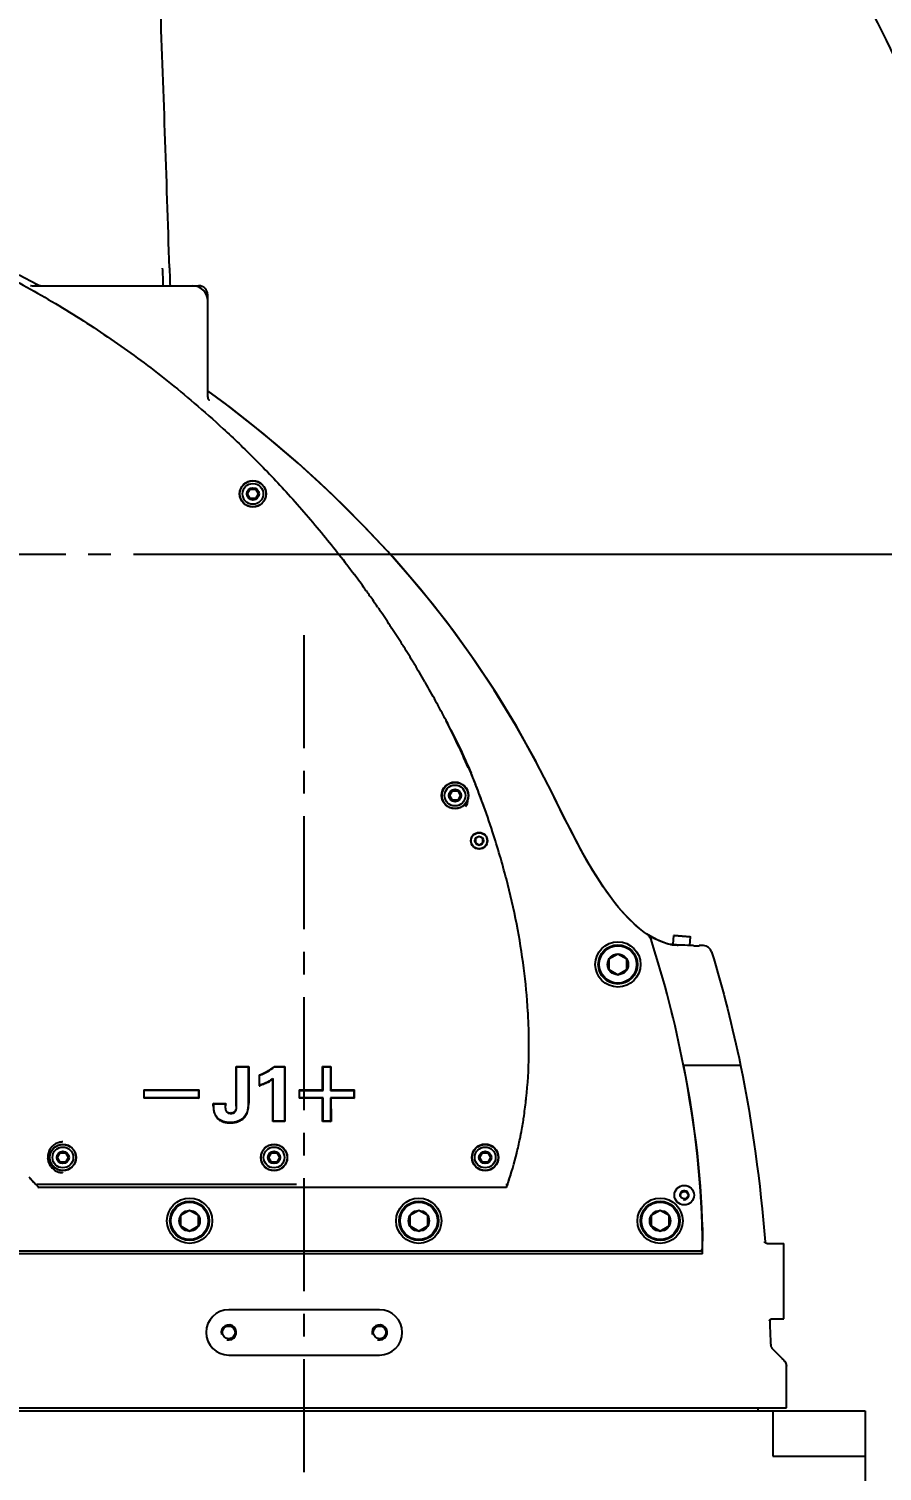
# Model space of a CAD drawing. Header units: millimetres. Extents: x 5828 to 6704, y 123 to 421.
# Drawn here: x 6618.47 to 6632.61, y 340.89 to 364.8 of the extents above; entities that cross this region are included whole.
import ezdxf

# ---------------------------------------------------------------- set-up
doc = ezdxf.new("R2010")
doc.units = ezdxf.units.MM
doc.linetypes.add('BANKLINE1', pattern=[5.5, 4, -1.5])
doc.linetypes.add('CENTER', pattern=[0.6, 0.375, -0.075, 0.075, -0.075])
doc.layers.add('00_COMPONENTS', color=7, linetype='BANKLINE1')
doc.layers.add('外形图', color=7, linetype='Continuous')
doc.styles.add('微软雅黑', font='msyh.ttc', dxfattribs={"height": 2.1})
doc.dimstyles.new('尺寸标注_1_20比例', dxfattribs={"dimtxt": 2.1, "dimasz": 1.7, "dimexe": 0.5, "dimexo": 0.4, "dimgap": 0.5, "dimtad": 1, "dimdec": 1, "dimlfac": 20, "dimdsep": 46, "dimtxsty": '微软雅黑', "dimcen": 0.09, "dimadec": 0, "dimazin": 0, "dimtp": 0.01, "dimtm": 0.01, "dimtfac": 1, "dimtdec": 1, "dimtofl": 0, "dimtmove": 0, "dimatfit": 3, "dimfxl": 1, "dimtolj": 1, "dimarcsym": 0})

# ---------------------------------------------------------------- blocks, each defined once
blk = doc.blocks.new('*D1530')
at = {"layer": 'Defpoints', "color": 0}
for p in [(6619.049, 382.337), (6621.118, 356.087), (6643.82, 356.087)]:
    blk.add_point(p, dxfattribs=at)
at = {"layer": '外形图', "color": 0, "lineweight": -2, "ltscale": 20}
for p, q in [((6619.449, 382.337), (6644.32, 382.337)), ((6643.82, 380.637), (6643.82, 357.787)), ((6621.518, 356.087), (6644.32, 356.087))]:
    blk.add_line(p, q, dxfattribs=at)
at = {"layer": '外形图', "color": 0}
for points in [[(6644.104, 380.637), (6643.537, 380.637), (6643.82, 382.337)], [(6643.537, 357.787), (6644.104, 357.787), (6643.82, 356.087)]]:
    blk.add_solid(points, dxfattribs=at)
at = {"layer": '外形图', "color": 0, "insert": (6642.235, 369.212), "char_height": 2.1, "attachment_point": 5, "rotation": 90, "style": '微软雅黑'}
blk.add_mtext('\\A1;\\A1;525', dxfattribs=at)
blk = doc.blocks.new('*D1531')
at = {"layer": 'Defpoints', "color": 0}
for p in [(6622.566, 356.087), (6643.82, 356.087), (6627.892, 331.087)]:
    blk.add_point(p, dxfattribs=at)
at = {"layer": '外形图', "color": 0, "lineweight": -2, "ltscale": 20}
for p, q in [((6622.966, 356.087), (6644.32, 356.087)), ((6643.82, 332.787), (6643.82, 354.387)), ((6628.292, 331.087), (6644.32, 331.087))]:
    blk.add_line(p, q, dxfattribs=at)
at = {"layer": '外形图', "color": 0}
for points in [[(6644.104, 354.387), (6643.537, 354.387), (6643.82, 356.087)], [(6643.537, 332.787), (6644.104, 332.787), (6643.82, 331.087)]]:
    blk.add_solid(points, dxfattribs=at)
at = {"layer": '外形图', "color": 0, "insert": (6642.235, 344.841), "char_height": 2.1, "attachment_point": 5, "rotation": 90, "style": '微软雅黑'}
blk.add_mtext('\\A1;\\A1;500', dxfattribs=at)
blk = doc.blocks.new('*D1532')
at = {"layer": '00_COMPONENTS', "color": 0, "linetype": 'ByBlock', "lineweight": -2, "ltscale": 20}
for p, q in [((6615.53, 349.326), (6615.53, 324.393)), ((6623.03, 330.837), (6623.03, 324.393)), ((6613.83, 324.893), (6612.13, 324.893)), ((6623.03, 324.893), (6615.53, 324.893)), ((6624.73, 324.893), (6626.43, 324.893))]:
    blk.add_line(p, q, dxfattribs=at)
at = {"layer": '00_COMPONENTS', "color": 0}
for points in [[(6613.83, 324.61), (6613.83, 325.177), (6615.53, 324.893)], [(6624.73, 325.177), (6624.73, 324.61), (6623.03, 324.893)]]:
    blk.add_solid(points, dxfattribs=at)
at = {"layer": 'Defpoints', "color": 0}
for p in [(6615.53, 349.726), (6623.03, 331.237), (6615.53, 324.893)]:
    blk.add_point(p, dxfattribs=at)
at = {"layer": '00_COMPONENTS', "color": 0, "insert": (6619.28, 326.485), "char_height": 2.1, "attachment_point": 5, "style": '微软雅黑'}
blk.add_mtext('\\A1;\\A1;150', dxfattribs=at)
blk = doc.blocks.new('*D1535')
at = {"layer": '00_COMPONENTS', "color": 0, "linetype": 'ByBlock', "lineweight": -2, "ltscale": 20}
for p, q in [((6562.135, 355.687), (6562.135, 297.504)), ((6623.03, 326.48), (6623.03, 297.504)), ((6563.835, 298.004), (6621.33, 298.004))]:
    blk.add_line(p, q, dxfattribs=at)
at = {"layer": '00_COMPONENTS', "color": 0}
for points in [[(6563.835, 298.287), (6563.835, 297.72), (6562.135, 298.004)], [(6621.33, 297.72), (6621.33, 298.287), (6623.03, 298.004)]]:
    blk.add_solid(points, dxfattribs=at)
at = {"layer": 'Defpoints', "color": 0}
for p in [(6562.135, 356.087), (6623.03, 326.88), (6623.03, 298.004)]:
    blk.add_point(p, dxfattribs=at)
at = {"layer": '00_COMPONENTS', "color": 0, "insert": (6592.582, 299.594), "char_height": 2.1, "attachment_point": 5, "style": '微软雅黑'}
blk.add_mtext('\\A1;\\A1;1218', dxfattribs=at)

msp = doc.modelspace()

# ---------------------------------------------------------------- linework, layer by layer
at = {"layer": '00_COMPONENTS', "linetype": 'CENTER', "ltscale": 5}
msp.add_line((6608.2015, 356.0866), (6622.566, 356.0866), dxfattribs=at)
at = {"layer": '00_COMPONENTS', "linetype": 'ByBlock', "ltscale": 20}
for radius, start, end in [(53.3953, 29, 259), (19.1534, 337.58879, 100.501)]:
    msp.add_arc((6615.5301, 356.0866), radius, start, end, dxfattribs=at)
at = {"layer": '外形图', "linetype": 'Continuous'}
for p, q in [((6618.5999, 360.5602), (6618.3073, 360.714)), ((6618.5884, 360.55), (6618.5699, 360.5586)), ((6618.606, 360.5439), (6618.5884, 360.55)), ((6618.6435, 360.5366), (6618.5999, 360.5602)), ((6618.5382, 360.5366), (6621.1801, 360.5366)), ((6618.6236, 360.5397), (6618.606, 360.5439)), ((6618.6415, 360.5373), (6618.6236, 360.5397)), ((6618.6573, 360.5366), (6618.6415, 360.5373)), ((6621.1801, 360.5366), (6621.2801, 360.5366)), ((6621.4301, 360.2866), (6621.4301, 360.3866)), ((6621.4301, 358.7369), (6621.4301, 360.2866)), ((6621.7186, 358.5833), (6621.4301, 358.7928)), ((6621.8067, 358.5164), (6621.4383, 358.7915)), ((6622.092, 357.0866), (6622.1361, 357.1629)), ((6622.1361, 357.0104), (6622.092, 357.0866)), ((6622.1361, 357.1629), (6622.2241, 357.1629)), ((6622.2241, 357.0104), (6622.1361, 357.0104)), ((6622.2241, 357.1629), (6622.2681, 357.0866)), ((6622.2681, 357.0866), (6622.2241, 357.0104)), ((6624.0371, 355.509), (6624.0486, 355.4929)), ((6624.0486, 355.4929), (6624.0555, 355.4833)), ((6624.2653, 355.1842), (6624.2743, 355.171)), ((6625.0289, 353.973), (6625.0406, 353.9527)), ((6625.8315, 352.372), (6625.8275, 352.3819)), ((6625.442, 352.0866), (6625.4861, 352.1629)), ((6625.4861, 352.0104), (6625.442, 352.0866)), ((6625.4861, 352.1629), (6625.5741, 352.1629)), ((6625.5741, 352.0104), (6625.4861, 352.0104)), ((6625.5741, 352.1629), (6625.6181, 352.0866)), ((6625.6181, 352.0866), (6625.5741, 352.0104)), ((6625.9299, 351.4091), (6625.8677, 351.3733)), ((6625.8677, 351.3733), (6625.8677, 351.3015)), ((6625.8677, 351.3015), (6625.9299, 351.2656)), ((6625.992, 351.3733), (6625.9299, 351.4091)), ((6625.9299, 351.2656), (6625.992, 351.3015)), ((6625.992, 351.3015), (6625.992, 351.3733)), ((6628.615, 349.8612), (6628.5346, 349.9276)), ((6628.7702, 349.7537), (6628.758, 349.7617)), ((6628.8442, 349.7121), (6628.7702, 349.7537)), ((6629.0581, 349.6272), (6629.2757, 349.612)), ((6629.1479, 349.6209), (6629.158, 349.7656)), ((6629.1634, 349.7702), (6629.158, 349.7656)), ((6629.158, 349.7656), (6629.4324, 349.7464)), ((6629.1634, 349.7702), (6629.4277, 349.7517)), ((6629.4222, 349.6018), (6629.4324, 349.7464)), ((6629.4277, 349.7517), (6629.4324, 349.7464)), ((6629.6502, 349.598), (6629.5793, 349.6029)), ((6629.5799, 349.5991), (6629.58, 349.5981)), ((6628.2301, 349.4581), (6628.0816, 349.3724)), ((6628.0816, 349.3724), (6628.0816, 349.2009)), ((6628.3786, 349.3724), (6628.2301, 349.4581)), ((6628.3786, 349.2009), (6628.3786, 349.3724)), ((6628.0816, 349.2009), (6628.2301, 349.1151)), ((6628.2301, 349.1151), (6628.3786, 349.2009)), ((6626.7452, 348.3944), (6626.7446, 348.408)), ((6621.9074, 347.5867), (6621.9007, 347.5937)), ((6621.9007, 347.5205), (6621.9007, 347.5937)), ((6621.9007, 347.5937), (6621.9471, 347.5937)), ((6621.9007, 347.0079), (6621.9007, 347.5205)), ((6621.9071, 347.587), (6622.1027, 347.587)), ((6621.9071, 346.9345), (6621.9071, 347.587)), ((6621.9471, 347.5937), (6621.9935, 347.5937)), ((6621.9935, 347.5937), (6622.0168, 347.5937)), ((6622.0168, 347.5937), (6622.1027, 347.5937)), ((6622.1027, 347.587), (6622.1026, 346.9859)), ((6622.1027, 347.5937), (6622.1097, 347.5937)), ((6622.1029, 347.5867), (6622.1097, 347.5937)), ((6622.1097, 347.5937), (6622.1097, 347.5265)), ((6622.1097, 347.5265), (6622.1098, 347.0538)), ((6622.29, 347.2824), (6622.2901, 347.4497)), ((6622.5182, 346.687), (6622.5182, 347.3983)), ((6622.5315, 347.5937), (6622.5902, 347.5937)), ((6622.5339, 347.587), (6622.7018, 347.587)), ((6622.5902, 347.5937), (6622.6099, 347.5937)), ((6622.6099, 347.5937), (6622.6296, 347.5937)), ((6622.6296, 347.5937), (6622.7018, 347.5937)), ((6622.7018, 347.5937), (6622.7088, 347.5937)), ((6622.7018, 347.587), (6622.7018, 346.687)), ((6622.7021, 347.5867), (6622.7088, 347.5937)), ((6622.7088, 347.5936), (6622.7089, 346.687)), ((6623.3426, 347.5867), (6623.3357, 347.5936)), ((6623.3357, 347.5936), (6623.3816, 347.5936)), ((6623.3357, 347.5869), (6623.3357, 347.5936)), ((6623.3357, 347.5077), (6623.3357, 347.5869)), ((6623.3357, 347.2494), (6623.3357, 347.5077)), ((6623.3423, 347.5869), (6623.4673, 347.5869)), ((6623.3423, 347.1994), (6623.3423, 347.5869)), ((6623.3816, 347.5936), (6623.397, 347.5936)), ((6623.397, 347.5936), (6623.4278, 347.5936)), ((6623.4278, 347.5936), (6623.4673, 347.5936)), ((6623.4673, 347.5936), (6623.4742, 347.5936)), ((6623.4673, 347.5869), (6623.4673, 347.1994)), ((6623.4676, 347.5867), (6623.4742, 347.5936)), ((6623.4742, 347.5936), (6623.4742, 347.5507)), ((6623.4742, 347.5507), (6623.4742, 347.5078)), ((6623.4742, 347.5078), (6623.4742, 347.2494)), ((6630.2623, 347.6116), (6629.3175, 347.6116)), ((6620.3734, 347.2065), (6620.3798, 347.2065)), ((6620.3734, 347.2065), (6620.3734, 347.1602)), ((6620.3734, 347.1602), (6620.3734, 347.1448)), ((6620.3798, 347.2065), (6621.2798, 347.2064)), ((6620.3798, 347.1995), (6621.2798, 347.1995)), ((6620.3798, 347.0745), (6620.3798, 347.1995)), ((6621.2798, 347.2064), (6621.2871, 347.2064)), ((6621.2798, 347.1995), (6621.2798, 347.0745)), ((6621.2801, 347.1992), (6621.2871, 347.2064)), ((6621.2871, 347.1995), (6621.2871, 347.2064)), ((6621.2871, 347.1601), (6621.2871, 347.1995)), ((6621.2871, 347.1293), (6621.2871, 347.1601)), ((6622.2836, 347.3938), (6622.2836, 347.3737)), ((6622.2836, 347.3737), (6622.2836, 347.3535)), ((6622.5117, 346.6802), (6622.5117, 347.3845)), ((6622.9482, 347.2062), (6623.2918, 347.2062)), ((6622.9483, 347.2062), (6622.9482, 347.16)), ((6622.9482, 347.16), (6622.9482, 347.1446)), ((6622.9551, 347.1992), (6622.9483, 347.2062)), ((6622.9548, 347.1994), (6623.3423, 347.1994)), ((6622.9548, 347.0744), (6622.9548, 347.1994)), ((6623.2918, 347.2062), (6623.3357, 347.2062)), ((6623.3357, 347.2062), (6623.3357, 347.2494)), ((6623.3426, 347.1992), (6623.3357, 347.2062)), ((6623.4673, 347.1994), (6623.8548, 347.1994)), ((6623.4676, 347.1992), (6623.4742, 347.2062)), ((6623.4742, 347.2494), (6623.4742, 347.2062)), ((6623.4742, 347.2062), (6623.8617, 347.2062)), ((6623.8548, 347.1994), (6623.8548, 347.0744)), ((6623.8551, 347.1991), (6623.8616, 347.2062)), ((6623.8617, 347.1994), (6623.8616, 347.2062)), ((6623.8617, 347.16), (6623.8617, 347.1994)), ((6623.8617, 347.1292), (6623.8617, 347.16)), ((6620.3734, 347.1448), (6620.3734, 347.1139)), ((6620.3734, 347.1139), (6620.3734, 347.0745)), ((6620.3734, 347.0745), (6620.3734, 347.0676)), ((6620.3798, 347.0676), (6620.3734, 347.0676)), ((6621.2798, 347.0745), (6620.3798, 347.0745)), ((6621.2871, 347.0677), (6621.2798, 347.0677)), ((6621.2801, 347.0742), (6621.2871, 347.0677)), ((6621.2871, 347.1139), (6621.2871, 347.1293)), ((6621.2871, 347.0677), (6621.2871, 347.1139)), ((6621.5301, 346.9731), (6621.5234, 346.9803)), ((6621.5234, 346.9803), (6621.5692, 346.9803)), ((6621.5234, 346.9764), (6621.5234, 346.9803)), ((6621.5234, 346.9452), (6621.5234, 346.9764)), ((6621.5298, 346.9734), (6621.721, 346.9734)), ((6621.5298, 346.9452), (6621.5298, 346.9734)), ((6621.5692, 346.9803), (6621.6148, 346.9803)), ((6621.6148, 346.9803), (6621.6376, 346.9803)), ((6621.6376, 346.9803), (6621.721, 346.9803)), ((6621.721, 346.9734), (6621.7197, 346.9414)), ((6621.721, 346.9803), (6621.7285, 346.9802)), ((6621.7212, 346.9731), (6621.7285, 346.9802)), ((6621.7271, 346.9455), (6621.7269, 346.9412)), ((6621.7285, 346.9802), (6621.7271, 346.9455)), ((6621.9007, 346.9346), (6621.9007, 347.0079)), ((6622.1098, 347.0538), (6622.1098, 346.9859)), ((6622.9482, 347.1446), (6622.9482, 347.1138)), ((6622.9482, 347.1138), (6622.9482, 347.0744)), ((6622.9482, 347.0744), (6622.9482, 347.0676)), ((6622.9551, 347.0742), (6622.9482, 347.0676)), ((6622.9548, 347.0676), (6622.9482, 347.0676)), ((6623.3423, 347.0744), (6622.9548, 347.0744)), ((6623.0328, 347.0676), (6622.9548, 347.0676)), ((6623.2918, 347.0676), (6623.0328, 347.0676)), ((6623.3357, 347.0676), (6623.2918, 347.0676)), ((6623.3356, 347.0246), (6623.3357, 347.0676)), ((6623.3356, 346.7663), (6623.3356, 347.0246)), ((6623.3426, 347.0742), (6623.3357, 347.0676)), ((6623.3423, 346.6869), (6623.3423, 347.0744)), ((6623.8548, 347.0744), (6623.4673, 347.0744)), ((6623.4673, 347.0744), (6623.4673, 346.6869)), ((6623.4676, 347.0742), (6623.4742, 347.0676)), ((6623.5179, 347.0676), (6623.4742, 347.0676)), ((6623.4742, 347.0676), (6623.4742, 347.0244)), ((6623.4742, 347.0244), (6623.4743, 346.766)), ((6623.7766, 347.0676), (6623.5179, 347.0676)), ((6623.8192, 347.0676), (6623.7766, 347.0676)), ((6623.8617, 347.0676), (6623.8192, 347.0676)), ((6623.8551, 347.0741), (6623.8617, 347.0676)), ((6623.8617, 347.1138), (6623.8617, 347.1292)), ((6623.8617, 347.0676), (6623.8617, 347.1138)), ((6622.5185, 346.6867), (6622.5117, 346.6802)), ((6622.5182, 346.6802), (6622.5117, 346.6802)), ((6622.7018, 346.687), (6622.5182, 346.687)), ((6622.599, 346.6802), (6622.5182, 346.6802)), ((6622.6209, 346.6802), (6622.599, 346.6802)), ((6622.6648, 346.6802), (6622.6209, 346.6802)), ((6622.7089, 346.6802), (6622.6648, 346.6802)), ((6622.7021, 346.6867), (6622.7089, 346.6802)), ((6622.7089, 346.687), (6622.7089, 346.6802)), ((6623.3356, 346.7232), (6623.3356, 346.7663)), ((6623.3356, 346.6801), (6623.3356, 346.7232)), ((6623.3426, 346.6867), (6623.3356, 346.6801)), ((6623.3423, 346.6801), (6623.3356, 346.6801)), ((6623.4673, 346.6869), (6623.3423, 346.6869)), ((6623.3821, 346.6801), (6623.3423, 346.6801)), ((6623.4129, 346.6801), (6623.3821, 346.6801)), ((6623.4283, 346.6801), (6623.4129, 346.6801)), ((6623.4743, 346.6801), (6623.4283, 346.6801)), ((6623.4676, 346.6867), (6623.4743, 346.6801)), ((6623.4743, 346.766), (6623.4743, 346.6869)), ((6623.4743, 346.6869), (6623.4743, 346.6801)), ((6626.6678, 346.7363), (6626.6693, 346.7461)), ((6618.942, 346.0866), (6618.9861, 346.1629)), ((6618.9861, 346.0104), (6618.942, 346.0866)), ((6618.9861, 346.1629), (6619.0741, 346.1629)), ((6619.0741, 346.0104), (6618.9861, 346.0104)), ((6619.0741, 346.1629), (6619.1181, 346.0866)), ((6619.1181, 346.0866), (6619.0741, 346.0104)), ((6622.442, 346.0866), (6622.4861, 346.1629)), ((6622.4861, 346.0104), (6622.442, 346.0866)), ((6622.4861, 346.1629), (6622.5741, 346.1629)), ((6622.5741, 346.0104), (6622.4861, 346.0104)), ((6622.5741, 346.1629), (6622.6181, 346.0866)), ((6622.6181, 346.0866), (6622.5741, 346.0104)), ((6625.942, 346.0866), (6625.9861, 346.1629)), ((6625.9861, 346.0104), (6625.942, 346.0866)), ((6625.9861, 346.1629), (6626.0741, 346.1629)), ((6626.0741, 346.0104), (6625.9861, 346.0104)), ((6626.0741, 346.1629), (6626.1181, 346.0866)), ((6626.1181, 346.0866), (6626.0741, 346.0104)), ((6618.5793, 345.6411), (6618.5711, 345.6498)), ((6618.5793, 345.641), (6618.5824, 345.6377)), ((6618.5824, 345.6377), (6618.5826, 345.6375)), ((6618.591, 345.6283), (6618.5826, 345.6374)), ((6618.5986, 345.6202), (6618.591, 345.6283)), ((6622.9051, 345.6376), (6618.6012, 345.6376)), ((6626.3825, 345.5866), (6618.63, 345.5866)), ((6626.3733, 345.6369), (6626.3828, 345.6369)), ((6626.3828, 345.6369), (6626.3906, 345.637)), ((6626.3936, 345.6503), (6626.3961, 345.6465)), ((6626.4003, 345.6372), (6626.3974, 345.6289)), ((6626.4, 345.6376), (6626.4033, 345.647)), ((6626.4, 345.6375), (6626.4, 345.6373)), ((6626.4096, 345.6643), (6626.4081, 345.6597)), ((6621.1301, 345.2081), (6620.9816, 345.1224)), ((6620.9816, 345.1224), (6620.9816, 344.9509)), ((6621.2786, 345.1224), (6621.1301, 345.2081)), ((6621.2786, 344.9509), (6621.2786, 345.1224)), ((6624.9301, 345.2081), (6624.7816, 345.1224)), ((6624.7816, 345.1224), (6624.7816, 344.9509)), ((6625.0786, 345.1224), (6624.9301, 345.2081)), ((6625.0786, 344.9509), (6625.0786, 345.1224)), ((6628.9301, 345.2081), (6628.7816, 345.1224)), ((6628.7816, 345.1224), (6628.7816, 344.9509)), ((6629.0786, 345.1224), (6628.9301, 345.2081)), ((6629.0786, 344.9509), (6629.0786, 345.1224)), ((6620.9816, 344.9509), (6621.1301, 344.8651)), ((6621.1301, 344.8651), (6621.2786, 344.9509)), ((6624.7816, 344.9509), (6624.9301, 344.8651)), ((6624.9301, 344.8651), (6625.0786, 344.9509)), ((6628.7816, 344.9509), (6628.9301, 344.8651)), ((6628.9301, 344.8651), (6629.0786, 344.9509)), ((6617.3167, 344.5366), (6628.2544, 344.5366)), ((6628.2544, 344.5366), (6629.6126, 344.5366)), ((6629.6126, 344.5366), (6629.6162, 344.5449)), ((6630.672, 344.6861), (6630.673, 344.674)), ((6630.7029, 344.6616), (6630.9801, 344.6616)), ((6630.9801, 343.4116), (6630.9801, 344.6616)), ((6629.6341, 344.4866), (6616.1538, 344.4866)), ((6624.2801, 343.5616), (6621.7801, 343.5616)), ((6630.751, 343.3985), (6630.7515, 343.3862)), ((6630.7835, 343.4116), (6630.9801, 343.4116)), ((6630.7646, 343.0002), (6630.7638, 343.0366)), ((6630.955, 342.7557), (6630.8097, 342.8971)), ((6621.7801, 342.8116), (6624.2801, 342.8116)), ((6630.9841, 342.7273), (6630.955, 342.7557)), ((6613.7801, 341.9366), (6628.5301, 341.9366)), ((6628.5301, 341.9366), (6631.0257, 341.9366)), ((6630.5551, 341.8866), (6630.5551, 341.9366)), ((6615.1551, 341.8866), (6632.328, 341.8866)), ((6615.1551, 341.8866), (6632.3301, 341.8866)), ((6630.8008, 341.8866), (6630.8008, 341.1366)), ((6632.328, 341.8866), (6632.328, 341.1366)), ((6630.8008, 341.1366), (6632.328, 341.1366)), ((6632.3301, 341.1366), (6632.3301, 340.6366))]:
    msp.add_line(p, q, dxfattribs=at)
at = {"layer": '外形图', "linetype": 'CENTER', "ltscale": 5}
msp.add_line((6623.0301, 328.8688), (6623.0301, 354.8566), dxfattribs=at)
at = {"layer": '外形图'}
msp.add_line((6631.0257, 341.9366), (6631.0257, 342.6241), dxfattribs=at)
at = {"layer": '外形图', "linetype": 'Continuous'}
for points in [[(6621.4475, 358.6495), (6621.4479, 358.6489), (6621.4511, 358.6446), (6621.4525, 358.6426), (6621.4523, 358.6429), (6621.4508, 358.6456), (6621.448, 358.6511), (6621.4444, 358.6593), (6621.4404, 358.6703), (6621.4365, 358.6838), (6621.4332, 358.6999), (6621.4308, 358.7183), (6621.4301, 358.7369)], [(6626.8725, 352.6517), (6626.5389, 353.2487), (6626.1798, 353.8343), (6625.7978, 354.4039), (6625.3924, 354.9589), (6624.959, 355.5049), (6624.4979, 356.0408), (6624.0094, 356.5653), (6623.4879, 357.0831), (6622.9332, 357.5921), (6622.3455, 358.091), (6621.7186, 358.5833)], [(6627.1442, 352.1194), (6626.8717, 352.6532), (6626.5469, 353.235), (6626.2098, 353.7873), (6625.8633, 354.3097), (6625.5094, 354.8034), (6625.1487, 355.2714), (6624.7831, 355.7144), (6624.4146, 356.1332), (6624.0431, 356.5304), (6623.6699, 356.907), (6623.2964, 357.2634), (6622.9224, 357.6017), (6622.5489, 357.9227), (6622.1771, 358.227), (6621.8067, 358.5164)], [(6628.5855, 349.8847), (6628.4975, 349.9606), (6628.4113, 350.0434), (6628.3268, 350.1327), (6628.2419, 350.2305), (6628.1572, 350.3362), (6628.0734, 350.4488), (6627.9878, 350.5717), (6627.901, 350.7044), (6627.8134, 350.8462), (6627.7225, 351.001), (6627.6283, 351.1692), (6627.5316, 351.3493), (6627.4308, 351.5434), (6627.3255, 351.752), (6627.216, 351.9729), (6627.1442, 352.1194)], [(6628.5346, 349.9276), (6628.4529, 350.0023), (6628.3708, 350.0851), (6628.2893, 350.1748), (6628.2086, 350.2711), (6628.128, 350.3746), (6628.0483, 350.484), (6627.9697, 350.5987), (6627.8905, 350.721), (6627.8109, 350.8502), (6627.7313, 350.9857), (6627.6496, 351.1305), (6627.5662, 351.284), (6627.4812, 351.4457), (6627.3925, 351.6187), (6627.2996, 351.804), (6627.2029, 351.9996), (6627.1442, 352.1194)], [(6628.7063, 349.7947), (6628.6734, 349.8176), (6628.5855, 349.8847)], [(6628.8194, 349.7254), (6628.7452, 349.7692), (6628.7062, 349.7948)], [(6629.2254, 349.5998), (6629.2146, 349.6004), (6629.1562, 349.6061), (6629.0944, 349.6174), (6629.0295, 349.635), (6628.962, 349.6587), (6628.8918, 349.6887), (6628.8194, 349.7254)], [(6629.0561, 349.6274), (6629.0484, 349.6293), (6628.9837, 349.6504), (6628.9155, 349.6779), (6628.8442, 349.7121)], [(6618.5824, 345.6377), (6618.5824, 345.6378), (6618.5824, 345.6379), (6618.5824, 345.6382), (6618.5825, 345.6385), (6618.5826, 345.6388), (6618.5827, 345.6392), (6618.5828, 345.6396), (6618.583, 345.6401), (6618.5832, 345.6407), (6618.5834, 345.6413), (6618.5837, 345.6419), (6618.5839, 345.6426), (6618.5842, 345.6433), (6618.5845, 345.644), (6618.5849, 345.6448), (6618.5852, 345.6456), (6618.5856, 345.6464), (6618.586, 345.6472)], [(6618.5826, 345.6375), (6618.5834, 345.6374), (6618.5851, 345.6373), (6618.5876, 345.6372), (6618.591, 345.6372), (6618.6001, 345.6371)], [(6626.3906, 345.637), (6626.3939, 345.6371), (6626.3965, 345.6371), (6626.3983, 345.6372), (6626.3995, 345.6373), (6626.4, 345.6373)], [(6626.3961, 345.6465), (6626.3965, 345.646), (6626.397, 345.6451), (6626.3975, 345.6443), (6626.3979, 345.6435), (6626.3983, 345.6427), (6626.3987, 345.642), (6626.3991, 345.6413), (6626.3994, 345.6407), (6626.3996, 345.6401), (6626.3998, 345.6395), (6626.4, 345.639), (6626.4001, 345.6385), (6626.4002, 345.6381), (6626.4001, 345.6377)], [(6630.7029, 344.6616), (6630.6941, 344.6625), (6630.6849, 344.6651), (6630.6774, 344.6691), (6630.6717, 344.6734), (6630.6675, 344.6776), (6630.6647, 344.6813), (6630.6632, 344.6838), (6630.6626, 344.6851), (6630.6624, 344.6853)], [(6630.7417, 343.3858), (6630.7416, 343.3855), (6630.7413, 343.3842), (6630.7413, 343.3839), (6630.7415, 343.3846), (6630.7422, 343.3863), (6630.7438, 343.3894), (6630.7469, 343.3941), (6630.7518, 343.3994), (6630.7583, 343.4044), (6630.7667, 343.4086), (6630.7766, 343.4111), (6630.7835, 343.4116)], [(6630.8097, 342.8971), (6630.8039, 342.903), (6630.7986, 342.9091), (6630.7935, 342.9156), (6630.7889, 342.9223), (6630.7845, 342.9293), (6630.7805, 342.9366)]]:
    msp.add_lwpolyline(points, dxfattribs=at)
for centre, radius in [((6622.1801, 357.0866), 0.22), ((6622.1801, 357.0866), 0.2157), ((6622.1801, 357.0866), 0.1725), ((6622.1801, 357.0866), 0.1026), ((6625.5301, 352.0874), 0.2225), ((6625.5301, 352.0866), 0.22), ((6625.5301, 352.0866), 0.2157), ((6625.5301, 352.0866), 0.1725), ((6625.5301, 352.0866), 0.1026), ((6625.9299, 351.3374), 0.1375), ((6625.9299, 351.3374), 0.1325), ((6625.9299, 351.3374), 0.0717), ((6628.2301, 349.2866), 0.375), ((6628.2301, 349.2866), 0.325), ((6628.2301, 349.2866), 0.31), ((6628.2301, 349.2866), 0.1715), ((6619.0301, 346.0866), 0.22), ((6619.0301, 346.0866), 0.2157), ((6619.0301, 346.0866), 0.1725), ((6622.5301, 346.0866), 0.22), ((6622.5301, 346.0866), 0.2157), ((6622.5301, 346.0866), 0.1725), ((6626.0298, 346.0869), 0.2225), ((6626.0301, 346.0866), 0.22), ((6626.0301, 346.0866), 0.2157), ((6626.0301, 346.0866), 0.1725), ((6619.0301, 346.0866), 0.1026), ((6622.5301, 346.0866), 0.1026), ((6626.0301, 346.0866), 0.1026), ((6629.3301, 345.4616), 0.1625), ((6629.3301, 345.4616), 0.0625), ((6621.1301, 345.0366), 0.375), ((6621.1301, 345.0366), 0.325), ((6621.1301, 345.0366), 0.31), ((6624.9301, 345.0366), 0.375), ((6624.9301, 345.0366), 0.325), ((6624.9301, 345.0366), 0.31), ((6628.9301, 345.0366), 0.375), ((6628.9301, 345.0366), 0.325), ((6628.9301, 345.0366), 0.31), ((6621.1301, 345.0366), 0.1715), ((6624.9301, 345.0366), 0.1715), ((6628.9301, 345.0366), 0.1715), ((6621.7801, 343.1866), 0.105), ((6624.2801, 343.1866), 0.105)]:
    msp.add_circle(centre, radius, dxfattribs=at)
for centre, radius, start, end in [((5601.0534, 327.6991), 1020.2819, 1.8610698, 2.1140854), ((6618.5383, 360.8662), 0.3296, 261.81273, 263.07576), ((6618.5382, 360.8652), 0.3286, 263.07475, 270.00204), ((6621.1801, 360.2866), 0.25, 0, 90), ((6621.2801, 360.3866), 0.15, 0, 90), ((6609.3399, 344.9441), 18.1004, 35.70998, 36.6487), ((6609.2764, 344.8984), 18.1786, 35.28604, 35.51354), ((6609.2394, 344.8723), 18.2239, 34.55984, 35.28583), ((6609.1611, 344.8186), 18.3189, 33.39436, 34.4107), ((6609.1163, 344.7889), 18.3726, 33.22948, 33.39478), ((6609.0726, 344.7605), 18.4247, 32.24234, 33.22907), ((6609.0365, 344.7376), 18.4675, 32.10091, 32.24264), ((6609.0025, 344.7164), 18.5075, 31.11777, 32.10061), ((6608.9565, 344.6885), 18.5614, 30.55207, 31.0136), ((6608.9312, 344.6736), 18.5906, 30.01437, 30.55206), ((6608.8925, 344.6514), 18.6353, 28.89498, 29.94205), ((6611.7927, 346.2498), 15.3238, 27.78613, 28.90233), ((6612.2595, 346.497), 14.7956, 27.635, 27.78203), ((6612.5087, 346.6272), 14.5144, 27.15809, 27.63585), ((6618.7588, 349.4972), 7.6347, 21.61416, 22.83087), ((6618.355, 349.3306), 8.0715, 22.21236, 22.77761), ((6618.993, 349.5913), 7.3822, 21.74663, 22.12793), ((6619.5309, 349.8061), 6.8031, 21.3446, 21.74459), ((6619.505, 349.7956), 6.8311, 21.34317, 21.59292), ((6612.1621, 346.9257), 14.7141, 19.42738, 21.34658), ((6612.1186, 346.9095), 14.7612, 20.04087, 21.34478), ((6612.1186, 346.9095), 14.7612, 20.04087, 21.34478), ((6628.5963, 349.6319), 0.1965, 41.00639, 56.0052), ((6611.5279, 344.1446), 18.1243, 11.0174, 17.84347), ((6611.5295, 344.1451), 18.1227, 11.01689, 17.84372), ((6630.767, 380.5615), 30.9905, 266.92524, 267.04505), ((6630.6694, 378.6666), 29.0931, 267.04451, 267.19553), ((6629.6398, 349.4483), 0.15, 17.23269, 86), ((6617.3444, 347.9389), 9.4119, 0.79377, 2.77355), ((6617.6454, 347.9445), 9.1108, 0.44337, 0.78471), ((6621.8663, 348.6047), 1.2236, 289.94161, 292.35919), ((6621.9847, 348.3158), 0.9115, 292.37833, 295.50969), ((6621.5178, 349.4351), 2.2939, 289.50169, 289.73377), ((6622.1305, 347.9187), 0.6567, 298.57007, 300.93157), ((6622.1053, 346.9449), 0.5819, 179.96564, 182.24044), ((6622.0184, 346.9415), 0.495, 182.24159, 184.85427), ((6622.0258, 346.9292), 0.3064, 177.7156, 180.46579), ((6619.4384, 347.842), 7.3135, 351.38203, 353.61537), ((6619.1689, 347.8737), 7.5848, 353.60402, 353.89553), ((6621.9554, 346.9361), 0.4317, 184.85611, 187.77054), ((6621.7689, 346.9276), 0.2634, 244.00148, 249.0731), ((6619.8594, 347.7782), 6.8876, 349.20784, 351.29903), ((6619.9823, 347.7541), 6.7624, 349.21409, 351.344), ((6621.8002, 347.203), 0.5422, 269.945, 273.37892), ((6621.8057, 347.1106), 0.4497, 273.38026, 277.36904), ((6620.0759, 347.738), 6.6674, 348.67539, 349.19913), ((6620.2139, 347.7111), 6.5269, 348.66904, 349.20407), ((6619.0324, 346.0895), 0.2548, 108.14838, 181.56299), ((6619.0325, 346.0888), 0.2556, 96.33711, 108.14027), ((6619.0325, 346.089), 0.2554, 90.5194, 96.32347), ((6620.4097, 347.671), 6.327, 346.44648, 348.67724), ((6620.2708, 347.6982), 6.4685, 346.50023, 348.68219), ((6619.0338, 346.0896), 0.2563, 181.58957, 196.22992), ((6619.0325, 346.0895), 0.255, 196.27504, 207.88465), ((6619.033, 346.0901), 0.2557, 207.94331, 224.9833), ((6620.863, 347.5502), 5.8582, 341.22185, 346.27582), ((6620.4825, 347.6488), 6.2512, 346.22518, 346.48759), ((6627.4653, 353.8825), 12.1195, 222.04937, 222.78853), ((6627.8591, 354.2397), 12.6512, 222.05592, 222.24265), ((6627.4915, 353.9057), 12.1545, 222.24188, 222.55295), ((6619.0315, 346.0889), 0.2539, 225.04211, 233.65293), ((6619.0335, 346.0906), 0.2564, 233.06512, 252.91633), ((6619.0327, 346.0894), 0.255, 253.02421, 265.27923), ((6619.0325, 346.088), 0.2536, 265.28209, 269.46234), ((6621.0892, 347.4778), 5.621, 341.44223, 342.59688), ((6627.0935, 353.5404), 11.6143, 222.55313, 222.85459), ((6626.5963, 353.0781), 10.9355, 223.00005, 223.24071), ((6621.2605, 347.4197), 5.4401, 340.30872, 340.78081), ((6621.2097, 347.4374), 5.4939, 340.87266, 341.12109), ((6621.2013, 347.4404), 5.5025, 340.97813, 341.16979), ((6621.1742, 347.4495), 5.5315, 341.17136, 341.43983), ((6629.3301, 345.4616), 0.075, 255, 195), ((6624.6357, 346.7101), 5.4308, 336.50368, 336.98272), ((6617.115, 344.5486), 12.5193, 0.17402, 0.68363), ((6617.4728, 344.5493), 12.1615, 359.70463, 359.94094), ((6617.3382, 344.5495), 12.2961, 359.94093, 0.17317), ((6621.7801, 343.1866), 0.375, 90, 270), ((6624.2801, 343.1866), 0.375, 270, 90), ((6596.9579, 342.0224), 33.8212, 1.71848, 2.31101), ((6621.7801, 343.1866), 0.125, 255, 195), ((6624.2801, 343.1866), 0.125, 255, 195), ((6630.9189, 343.0062), 0.1545, 185.87878, 189.67967), ((6630.9596, 342.6579), 0.0641, 63.23225, 70.62966), ((6630.7044, 342.6219), 0.3213, 0.39785, 2.09792)]:
    msp.add_arc(centre, radius, start, end, dxfattribs=at)
for points in [[(6620.6784, 360.8297), (6620.6829, 360.7322), (6620.6856, 360.6346), (6620.6884, 360.5371)], [(6620.7971, 360.8338), (6620.8003, 360.7343), (6620.8035, 360.6355), (6620.8066, 360.5375)], [(6624.0555, 355.4833), (6624.0615, 355.475), (6624.0674, 355.4666), (6624.0734, 355.4583)], [(6624.2474, 355.2101), (6624.2534, 355.2015), (6624.2593, 355.1928), (6624.2653, 355.1842)], [(6624.8469, 354.281), (6624.8528, 354.2714), (6624.8586, 354.2618), (6624.8644, 354.2521)], [(6625.7471, 352.5499), (6625.6374, 352.8117), (6625.5152, 353.0683), (6625.3857, 353.3208)], [(6625.4629, 353.1739), (6625.5813, 352.9394), (6625.6936, 352.7017), (6625.7954, 352.4596)], [(6625.7028, 351.9041), (6625.7315, 351.932), (6625.7444, 351.9765), (6625.7451, 352.0165)], [(6628.7804, 349.6983), (6628.7679, 349.7369), (6628.7399, 349.772), (6628.7063, 349.7948)], [(6628.7446, 349.7608), (6628.7604, 349.7427), (6628.773, 349.7211), (6628.7804, 349.6983)], [(6629.783, 349.4928), (6629.9747, 348.8747), (6630.1329, 348.2456), (6630.2622, 347.6116)], [(6622.2836, 347.4544), (6622.2836, 347.4342), (6622.2836, 347.414), (6622.2836, 347.3938)], [(6622.5182, 347.3983), (6622.4649, 347.3557), (6622.3891, 347.3175), (6622.29, 347.2824)], [(6622.2901, 347.4497), (6622.3916, 347.4867), (6622.4724, 347.5324), (6622.5339, 347.587)], [(6622.3773, 347.4932), (6622.4056, 347.5068), (6622.4332, 347.522), (6622.4596, 347.539)], [(6622.4596, 347.539), (6622.4849, 347.5554), (6622.5093, 347.5735), (6622.5318, 347.5937)], [(6629.6342, 344.5866), (6629.631, 345.5993), (6629.5122, 346.6143), (6629.3182, 347.6083)], [(6629.3182, 347.6083), (6629.5051, 346.6506), (6629.6217, 345.6737), (6629.6333, 344.698)], [(6630.2622, 347.6116), (6630.4591, 346.6468), (6630.5907, 345.6674), (6630.672, 344.6861)], [(6622.2836, 347.3535), (6622.2836, 347.3266), (6622.2836, 347.2997), (6622.2836, 347.2728)], [(6622.3679, 347.3052), (6622.3431, 347.2946), (6622.3178, 347.285), (6622.2924, 347.2759)], [(6622.4446, 347.3419), (6622.4197, 347.3283), (6622.394, 347.3162), (6622.3679, 347.3052)], [(6622.5117, 347.3845), (6622.4977, 347.374), (6622.4831, 347.3643), (6622.4681, 347.3553)], [(6621.2798, 347.0677), (6620.9798, 347.0675), (6620.6798, 347.0676), (6620.3798, 347.0676)], [(6621.6031, 346.7321), (6621.5542, 346.7753), (6621.5298, 346.8462), (6621.5298, 346.9452)], [(6621.7195, 346.9267), (6621.7201, 346.8508), (6621.7512, 346.8129), (6621.8043, 346.8129)], [(6621.7293, 346.8926), (6621.7269, 346.9087), (6621.7263, 346.925), (6621.7269, 346.9412)], [(6621.8831, 346.8413), (6621.899, 346.8599), (6621.9071, 346.8913), (6621.9071, 346.9345)], [(6621.901, 346.9229), (6621.9017, 346.9082), (6621.9031, 346.8923), (6621.8971, 346.8789)], [(6622.1026, 346.9859), (6622.1026, 346.8769), (6622.0763, 346.7966), (6622.0251, 346.7451)], [(6622.1051, 346.9108), (6622.1084, 346.9357), (6622.1098, 346.9608), (6622.1098, 346.9859)], [(6621.5276, 346.8778), (6621.5304, 346.8574), (6621.5348, 346.837), (6621.5414, 346.8175)], [(6621.5414, 346.8175), (6621.5529, 346.7836), (6621.5722, 346.7507), (6621.599, 346.727)], [(6621.599, 346.727), (6621.6153, 346.7126), (6621.6338, 346.7004), (6621.6534, 346.6908)], [(6621.7993, 346.6675), (6621.7172, 346.6675), (6621.652, 346.6888), (6621.6031, 346.7321)], [(6621.6748, 346.6816), (6621.6899, 346.6758), (6621.7056, 346.6713), (6621.7215, 346.6681)], [(6621.8047, 346.8198), (6621.7843, 346.8198), (6621.7622, 346.8294), (6621.7488, 346.8447)], [(6622.0251, 346.7451), (6621.9735, 346.6932), (6621.8983, 346.6675), (6621.7993, 346.6675)], [(6621.8043, 346.8129), (6621.8407, 346.8129), (6621.867, 346.8223), (6621.8831, 346.8413)], [(6621.8783, 346.8458), (6621.8675, 346.833), (6621.8507, 346.8224), (6621.834, 346.8224)], [(6621.8633, 346.6646), (6621.8919, 346.6683), (6621.9204, 346.6752), (6621.947, 346.686)], [(6621.947, 346.686), (6621.9778, 346.6984), (6622.0069, 346.7168), (6622.0303, 346.7403)], [(6622.0303, 346.7403), (6622.0437, 346.7539), (6622.0554, 346.7694), (6622.0651, 346.7858)], [(6622.0651, 346.7858), (6622.0721, 346.7978), (6622.0781, 346.8103), (6622.0832, 346.8231)], [(6622.0832, 346.8231), (6622.0943, 346.8511), (6622.1012, 346.8809), (6622.1051, 346.9108)], [(6621.7215, 346.6681), (6621.7471, 346.6628), (6621.7735, 346.6607), (6621.7997, 346.6608)], [(6631.0295, 342.6199), (6631.0295, 342.6544), (6631.0193, 342.6995), (6630.9885, 342.715)]]:
    msp.add_open_spline(points, degree=3, dxfattribs=at)
for points, knots in [([(6617.919, 360.786), (6617.9498, 360.7707), (6618.1437, 360.6731), (6618.493, 360.4823), (6618.966, 360.2104), (6619.428, 359.9207), (6619.8812, 359.6177), (6620.3256, 359.2993), (6620.7685, 358.9589), (6621.2247, 358.5827), (6621.7099, 358.1523), (6622.2322, 357.6507), (6622.7905, 357.0646), (6623.3427, 356.4242), (6623.6969, 355.9703), (6623.862, 355.7484)], [0, 0, 0, 0, 0.0131223, 0.0827948, 0.1519032, 0.2213151, 0.2908718, 0.3599585, 0.4299504, 0.5040106, 0.5856085, 0.6774223, 0.7803457, 0.8944248, 1, 1, 1, 1]), ([(6625.797, 352.4555), (6625.7968, 352.456), (6625.7831, 352.4887), (6625.7543, 352.5559), (6625.7085, 352.6598), (6625.6575, 352.7722), (6625.6004, 352.894), (6625.5366, 353.0263), (6625.4766, 353.1469), (6625.4377, 353.2234), (6625.4229, 353.2523)], [0, 0, 0, 0, 0.0018983, 0.1206965, 0.2491922, 0.388863, 0.5411785, 0.7076295, 0.8893252, 1, 1, 1, 1]), ([(6626.7446, 348.408), (6626.743, 348.4404), (6626.728, 348.7139), (6626.678, 349.2313), (6626.5576, 349.9653), (6626.3852, 350.719), (6626.1887, 351.3895), (6626.0446, 351.8073), (6625.986, 351.9681)], [0, 0, 0, 0, 0.0266719, 0.2248479, 0.4265448, 0.6371755, 0.8594706, 1, 1, 1, 1]), ([(6629.4795, 349.5982), (6629.4642, 349.5987), (6629.3863, 349.6017), (6629.3084, 349.6053), (6629.246, 349.6083)], [0, 0, 0, 0, 0.1975649, 1, 1, 1, 1]), ([(6629.4795, 349.5982), (6629.4848, 349.598), (6629.4949, 349.5975), (6629.505, 349.5969), (6629.5098, 349.5965)], [0, 0, 0, 0, 0.5220436, 1, 1, 1, 1]), ([(6629.5098, 349.5965), (6629.5267, 349.5954), (6629.5457, 349.5967), (6629.5762, 349.5908), (6629.5792, 349.5963)], [0, 0, 0, 0, 0.7284476, 1, 1, 1, 1]), ([(6629.5782, 349.5977), (6629.5778, 349.5979), (6629.5767, 349.5982), (6629.5757, 349.5983), (6629.575, 349.5984)], [0, 0, 0, 0, 0.4243716, 1, 1, 1, 1]), ([(6629.5793, 349.5966), (6629.5793, 349.5968), (6629.579, 349.5974), (6629.5785, 349.5976), (6629.5782, 349.5977)], [0, 0, 0, 0, 0.3951397, 1, 1, 1, 1]), ([(6629.5792, 349.5963), (6629.5792, 349.5964), (6629.5793, 349.5965), (6629.5793, 349.5966), (6629.5793, 349.5966)], [0, 0, 0, 0, 0.5181531, 1, 1, 1, 1]), ([(6626.7107, 347.0671), (6626.736, 347.3041), (6626.7549, 347.6203), (6626.7566, 347.9369), (6626.756, 348.015)], [0, 0, 0, 0, 0.7529629, 1, 1, 1, 1]), ([(6621.9007, 346.9346), (6621.9007, 346.9326), (6621.9008, 346.9287), (6621.9009, 346.9248), (6621.901, 346.9229)], [0, 0, 0, 0, 0.4935094, 1, 1, 1, 1]), ([(6621.7379, 346.8619), (6621.7357, 346.8667), (6621.7322, 346.8768), (6621.7302, 346.8873), (6621.7293, 346.8926)], [0, 0, 0, 0, 0.4968692, 1, 1, 1, 1]), ([(6621.7488, 346.8447), (6621.7465, 346.8473), (6621.7425, 346.8528), (6621.7393, 346.8588), (6621.7379, 346.8619)], [0, 0, 0, 0, 0.5003884, 1, 1, 1, 1]), ([(6621.8177, 346.8261), (6621.8167, 346.8266), (6621.8148, 346.8277), (6621.8129, 346.8289), (6621.8119, 346.8296)], [0, 0, 0, 0, 0.4912213, 1, 1, 1, 1]), ([(6621.834, 346.8224), (6621.8313, 346.8224), (6621.8256, 346.823), (6621.8203, 346.8249), (6621.8177, 346.8261)], [0, 0, 0, 0, 0.4910946, 1, 1, 1, 1]), ([(6621.8795, 346.861), (6621.8786, 346.8605), (6621.8767, 346.8596), (6621.8747, 346.8589), (6621.8736, 346.8585)], [0, 0, 0, 0, 0.4871257, 1, 1, 1, 1]), ([(6621.8971, 346.8789), (6621.8955, 346.8752), (6621.8907, 346.8679), (6621.8836, 346.863), (6621.8795, 346.861)], [0, 0, 0, 0, 0.4717907, 1, 1, 1, 1]), ([(6630.7652, 342.9904), (6630.765, 342.9921), (6630.7647, 342.9953), (6630.7646, 342.9986), (6630.7646, 343.0002)], [0, 0, 0, 0, 0.5148322, 1, 1, 1, 1]), ([(6630.7756, 342.9476), (6630.7735, 342.953), (6630.77, 342.9637), (6630.7675, 342.9748), (6630.7666, 342.9802)], [0, 0, 0, 0, 0.5094917, 1, 1, 1, 1]), ([(6630.7805, 342.9366), (6630.7796, 342.9384), (6630.7779, 342.942), (6630.7764, 342.9457), (6630.7756, 342.9476)], [0, 0, 0, 0, 0.4981995, 1, 1, 1, 1]), ([(6631.0191, 342.6735), (6631.0164, 342.6811), (6631.0084, 342.6961), (6630.9937, 342.7054), (6630.9857, 342.7082)], [0, 0, 0, 0, 0.4868054, 1, 1, 1, 1]), ([(6631.0255, 342.6336), (6631.0253, 342.6404), (6631.0242, 342.6539), (6631.0213, 342.6672), (6631.0191, 342.6735)], [0, 0, 0, 0, 0.5044172, 1, 1, 1, 1])]:
    msp.add_open_spline(points, degree=3, knots=knots, dxfattribs=at)

# ---------------------------------------------------------------- dimensions: what is measured, and where the dimension line sits
at = {"layer": '00_COMPONENTS', "linetype": 'ByBlock', "ltscale": 20}
for base, p1, p2, text, picture, middle in [((6623.0301, 298.0037), (6562.1348, 356.0866), (6623.0301, 326.8795), '\\A1;1218', '*D1535', (6592.5825, 298.0037)), ((6615.5301, 324.8934), (6623.0301, 331.2366), (6615.5301, 349.7262), '\\A1;150', '*D1532', (6619.2801, 324.8934))]:
    dim = msp.add_linear_dim(base=base, p1=p1, p2=p2, text=text, dimstyle='尺寸标注_1_20比例', dxfattribs=at)
    dim.commit()
    dim.dimension.update_dxf_attribs({"geometry": picture, "text_midpoint": middle, "dimtype": 160})
at = {"layer": '外形图', "ltscale": 20}
dim = msp.add_linear_dim(base=(6643.8204, 356.0866), p1=(6619.0487, 382.3366), p2=(6621.1182, 356.0866), angle=90, text='\\A1;525', dimstyle='尺寸标注_1_20比例', dxfattribs=at)
dim.commit()
dim.dimension.update_dxf_attribs({"geometry": '*D1530', "text_midpoint": (6642.2345, 369.2116)})
dim = msp.add_linear_dim(base=(6643.8204, 356.0866), p1=(6627.892, 331.0866), p2=(6622.566, 356.0866), angle=90, text='\\A1;500', dimstyle='尺寸标注_1_20比例', dxfattribs=at)
dim.commit()
dim.dimension.update_dxf_attribs({"geometry": '*D1531', "text_midpoint": (6643.8204, 344.8414), "dimtype": 160})

doc.saveas('drawing.dxf')
